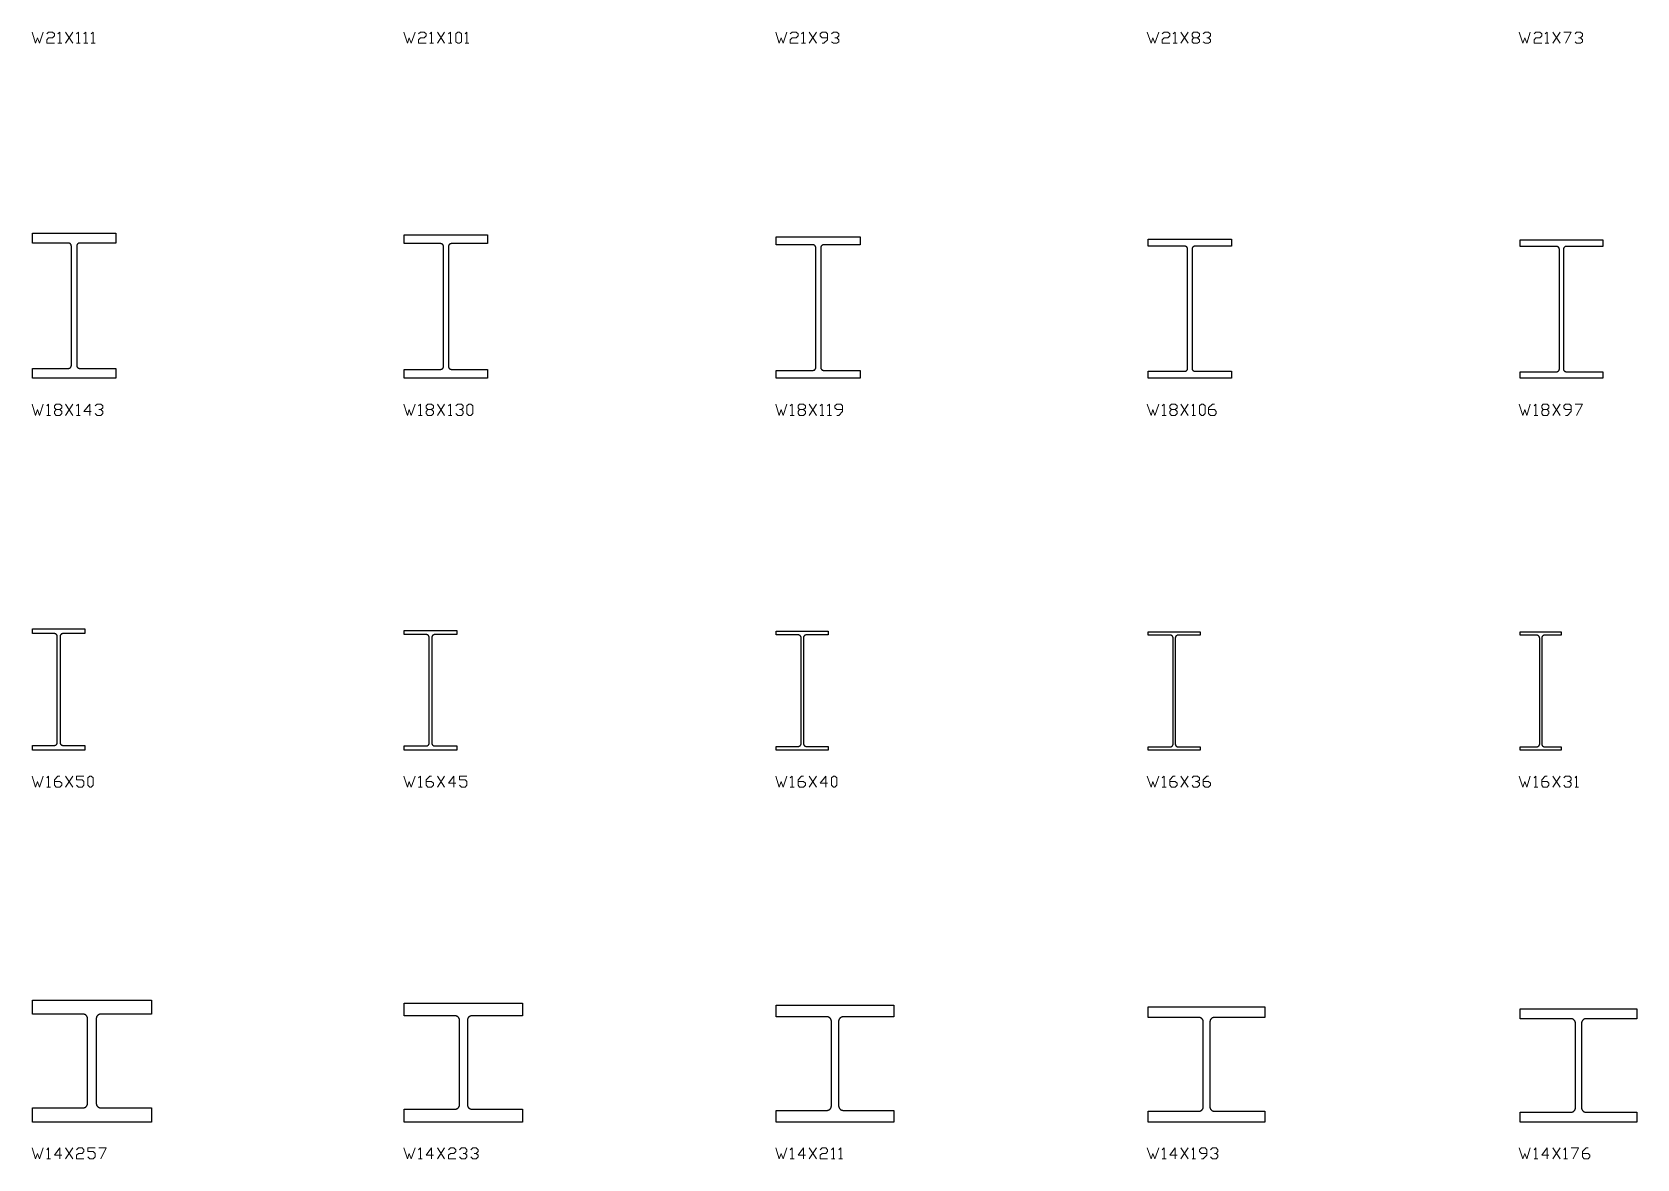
# Model space of a CAD drawing. Header units: inches. Extents: x 0 to 967, y -705 to 45.
# Drawn here: x 750 to 965.7, y -455 to -303.5 of the extents above; entities that cross this region are included whole.
import ezdxf

# ---------------------------------------------------------------- set-up
doc = ezdxf.new("R2010")
doc.units = ezdxf.units.IN
doc.header["$MEASUREMENT"] = 0
doc.layers.add('AISC_STEEL', color=7, linetype='Continuous')

msp = doc.modelspace()

# ---------------------------------------------------------------- linework, layer by layer
at = {"color": 3, "lineweight": 0}
for p, q in [((754.45, -304.95), (755.43, -303.45)), ((754.45, -303.45), (755.43, -304.95)), ((804.44, -304.95), (805.42, -303.45)), ((804.44, -303.45), (805.42, -304.95)), ((854.42, -304.95), (855.41, -303.45)), ((854.42, -303.45), (855.41, -304.95)), ((904.41, -304.95), (905.39, -303.45)), ((904.41, -303.45), (905.39, -304.95)), ((954.4, -304.95), (955.38, -303.45)), ((954.4, -303.45), (955.38, -304.95)), ((753.42, -304.95), (753.94, -304.95)), ((755.95, -304.95), (756.41, -304.95)), ((756.93, -304.95), (757.45, -304.95)), ((757.91, -304.95), (758.43, -304.95)), ((803.41, -304.95), (803.92, -304.95)), ((805.94, -304.95), (806.4, -304.95)), ((808.16, -304.95), (808.67, -304.95)), ((853.39, -304.95), (853.91, -304.95)), ((903.38, -304.95), (903.89, -304.95)), ((906.11, -304.23), (906.63, -304.23)), ((953.36, -304.95), (953.88, -304.95)), ((754.45, -354.99), (755.43, -353.49)), ((754.45, -353.49), (755.43, -354.99)), ((804.44, -354.99), (805.42, -353.49)), ((804.44, -353.49), (805.42, -354.99)), ((854.42, -354.99), (855.41, -353.49)), ((854.42, -353.49), (855.41, -354.99)), ((904.41, -354.99), (905.39, -353.49)), ((904.41, -353.49), (905.39, -354.99)), ((954.4, -354.99), (955.38, -353.49)), ((954.4, -353.49), (955.38, -354.99)), ((751.92, -354.99), (752.44, -354.99)), ((753.21, -354.22), (753.68, -354.22)), ((755.95, -354.99), (756.41, -354.99)), ((801.91, -354.99), (802.42, -354.99)), ((803.15, -354.22), (803.66, -354.22)), ((805.94, -354.99), (806.4, -354.99)), ((851.89, -354.99), (852.41, -354.99)), ((853.13, -354.22), (853.65, -354.22)), ((855.92, -354.99), (856.39, -354.99)), ((856.9, -354.99), (857.42, -354.99)), ((901.88, -354.99), (902.4, -354.99)), ((903.12, -354.22), (903.64, -354.22)), ((905.91, -354.99), (906.37, -354.99)), ((951.87, -354.99), (952.38, -354.99)), ((953.11, -354.22), (953.62, -354.22)), ((751.92, -404.98), (752.44, -404.98)), ((754.45, -404.98), (755.43, -403.48)), ((754.45, -403.48), (755.43, -404.98)), ((801.91, -404.98), (802.42, -404.98)), ((804.44, -404.98), (805.42, -403.48)), ((804.44, -403.48), (805.42, -404.98)), ((851.89, -404.98), (852.41, -404.98)), ((854.42, -404.98), (855.41, -403.48)), ((854.42, -403.48), (855.41, -404.98)), ((901.88, -404.98), (902.4, -404.98)), ((904.41, -404.98), (905.39, -403.48)), ((904.41, -403.48), (905.39, -404.98)), ((951.87, -404.98), (952.38, -404.98)), ((954.4, -404.98), (955.38, -403.48)), ((954.4, -403.48), (955.38, -404.98)), ((957.39, -404.98), (957.86, -404.98)), ((751.92, -454.96), (752.44, -454.96)), ((754.45, -454.96), (755.43, -453.46)), ((754.45, -453.46), (755.43, -454.96)), ((801.91, -454.96), (802.42, -454.96)), ((804.44, -454.96), (805.42, -453.46)), ((804.44, -453.46), (805.42, -454.96)), ((851.89, -454.96), (852.41, -454.96)), ((854.42, -454.96), (855.41, -453.46)), ((854.42, -453.46), (855.41, -454.96)), ((857.42, -454.96), (857.88, -454.96)), ((858.4, -454.96), (858.92, -454.96)), ((901.88, -454.96), (902.4, -454.96)), ((904.41, -454.96), (905.39, -453.46)), ((904.41, -453.46), (905.39, -454.96)), ((905.91, -454.96), (906.37, -454.96)), ((951.87, -454.96), (952.38, -454.96)), ((954.4, -454.96), (955.38, -453.46)), ((954.4, -453.46), (955.38, -454.96)), ((955.89, -454.96), (956.36, -454.96))]:
    msp.add_line(p, q, dxfattribs=at)
for points in [[(749.96, -303.45), (750.42, -304.95), (750.68, -304.23), (750.94, -304.95), (751.46, -303.45)], [(751.92, -303.71), (752.18, -303.45), (752.7, -303.45), (752.95, -303.71), (752.95, -303.97), (752.7, -304.23), (752.18, -304.23), (751.92, -304.49), (751.92, -304.95), (752.95, -304.95)], [(753.42, -303.71), (753.68, -303.45), (753.68, -304.95)], [(755.95, -303.71), (756.21, -303.45), (756.21, -304.95)], [(756.93, -303.71), (757.19, -303.45), (757.19, -304.95)], [(757.91, -303.71), (758.17, -303.45), (758.17, -304.95)], [(799.95, -303.45), (800.41, -304.95), (800.67, -304.23), (800.93, -304.95), (801.44, -303.45)], [(801.91, -303.71), (802.17, -303.45), (802.68, -303.45), (802.94, -303.71), (802.94, -303.97), (802.68, -304.23), (802.17, -304.23), (801.91, -304.49), (801.91, -304.95), (802.94, -304.95)], [(803.41, -303.71), (803.66, -303.45), (803.66, -304.95)], [(805.94, -303.71), (806.19, -303.45), (806.19, -304.95)], [(808.16, -303.71), (808.41, -303.45), (808.41, -304.95)], [(849.93, -303.45), (850.4, -304.95), (850.66, -304.23), (850.91, -304.95), (851.43, -303.45)], [(851.89, -303.71), (852.15, -303.45), (852.67, -303.45), (852.93, -303.71), (852.93, -303.97), (852.67, -304.23), (852.15, -304.23), (851.89, -304.49), (851.89, -304.95), (852.93, -304.95)], [(853.39, -303.71), (853.65, -303.45), (853.65, -304.95)], [(856.18, -304.95), (856.39, -304.95), (856.9, -304.49), (856.9, -303.71), (856.65, -303.45), (856.18, -303.45), (855.92, -303.71), (855.92, -303.97), (856.18, -304.23), (856.9, -304.23)], [(857.42, -303.71), (857.68, -303.45), (858.14, -303.45), (858.4, -303.71), (858.4, -303.97), (858.14, -304.23)], [(899.87, -303.45), (900.38, -304.95), (900.64, -304.23), (900.9, -304.95), (901.42, -303.45)], [(901.88, -303.71), (902.14, -303.45), (902.66, -303.45), (902.91, -303.71), (902.91, -303.97), (902.66, -304.23), (902.14, -304.23), (901.88, -304.49), (901.88, -304.95), (902.91, -304.95)], [(903.38, -303.71), (903.64, -303.45), (903.64, -304.95)], [(907.41, -303.71), (907.66, -303.45), (908.13, -303.45), (908.39, -303.71), (908.39, -303.97), (908.13, -304.23)], [(949.85, -303.45), (950.37, -304.95), (950.63, -304.23), (950.89, -304.95), (951.35, -303.45)], [(951.87, -303.71), (952.12, -303.45), (952.64, -303.45), (952.9, -303.71), (952.9, -303.97), (952.64, -304.23), (952.12, -304.23), (951.87, -304.49), (951.87, -304.95), (952.9, -304.95)], [(953.36, -303.71), (953.62, -303.45), (953.62, -304.95)], [(955.89, -303.45), (956.88, -303.45), (956.1, -304.95)], [(957.39, -303.71), (957.6, -303.45), (958.11, -303.45), (958.37, -303.71), (958.37, -303.97), (958.11, -304.23)], [(857.88, -304.23), (858.14, -304.23), (858.4, -304.49), (858.4, -304.75), (858.14, -304.95), (857.68, -304.95), (857.42, -304.75)], [(907.87, -304.23), (908.13, -304.23), (908.39, -304.49), (908.39, -304.75), (908.13, -304.95), (907.66, -304.95), (907.41, -304.75)], [(957.86, -304.23), (958.11, -304.23), (958.37, -304.49), (958.37, -304.75), (958.11, -304.95), (957.6, -304.95), (957.39, -304.75)], [(749.96, -353.49), (750.42, -354.99), (750.68, -354.22), (750.94, -354.99), (751.46, -353.49)], [(751.92, -353.7), (752.18, -353.49), (752.18, -354.99)], [(755.95, -353.7), (756.21, -353.49), (756.21, -354.99)], [(757.91, -354.47), (756.93, -354.47), (757.71, -353.49), (757.71, -354.99)], [(758.43, -353.7), (758.69, -353.49), (759.2, -353.49), (759.46, -353.7), (759.46, -353.96), (759.2, -354.22)], [(799.95, -353.49), (800.41, -354.99), (800.67, -354.22), (800.93, -354.99), (801.44, -353.49)], [(801.91, -353.7), (802.17, -353.49), (802.17, -354.99)], [(805.94, -353.7), (806.19, -353.49), (806.19, -354.99)], [(806.92, -353.7), (807.18, -353.49), (807.69, -353.49), (807.9, -353.7), (807.9, -353.96), (807.69, -354.22)], [(849.93, -353.49), (850.4, -354.99), (850.66, -354.22), (850.91, -354.99), (851.43, -353.49)], [(851.89, -353.7), (852.15, -353.49), (852.15, -354.99)], [(855.92, -353.7), (856.18, -353.49), (856.18, -354.99)], [(856.9, -353.7), (857.16, -353.49), (857.16, -354.99)], [(858.14, -354.99), (858.4, -354.99), (858.92, -354.47), (858.92, -353.7), (858.66, -353.49), (858.14, -353.49), (857.88, -353.7), (857.88, -353.96), (858.14, -354.22), (858.92, -354.22)], [(899.87, -353.49), (900.38, -354.99), (900.64, -354.22), (900.9, -354.99), (901.42, -353.49)], [(901.88, -353.7), (902.14, -353.49), (902.14, -354.99)], [(905.91, -353.7), (906.11, -353.49), (906.11, -354.99)], [(908.13, -354.22), (908.9, -354.22), (909.16, -354.47), (909.16, -354.73), (908.9, -354.99), (908.39, -354.99), (908.13, -354.73), (908.13, -353.96), (908.65, -353.49), (908.9, -353.49)], [(949.85, -353.49), (950.37, -354.99), (950.63, -354.22), (950.89, -354.99), (951.35, -353.49)], [(951.87, -353.7), (952.12, -353.49), (952.12, -354.99)], [(956.1, -354.99), (956.36, -354.99), (956.88, -354.47), (956.88, -353.7), (956.62, -353.49), (956.1, -353.49), (955.89, -353.7), (955.89, -353.96), (956.1, -354.22), (956.88, -354.22)], [(957.39, -353.49), (958.37, -353.49), (957.6, -354.99)], [(758.94, -354.22), (759.2, -354.22), (759.46, -354.47), (759.46, -354.73), (759.2, -354.99), (758.69, -354.99), (758.43, -354.73)], [(807.43, -354.22), (807.69, -354.22), (807.9, -354.47), (807.9, -354.73), (807.69, -354.99), (807.18, -354.99), (806.92, -354.73)], [(749.96, -403.48), (750.42, -404.98), (750.68, -404.2), (750.94, -404.98), (751.46, -403.48)], [(751.92, -403.74), (752.18, -403.48), (752.18, -404.98)], [(752.95, -404.2), (753.68, -404.2), (753.94, -404.46), (753.94, -404.72), (753.68, -404.98), (753.21, -404.98), (752.95, -404.72), (752.95, -403.99), (753.42, -403.48), (753.68, -403.48)], [(755.95, -404.72), (756.21, -404.98), (756.67, -404.98), (756.93, -404.72), (756.93, -404.2), (756.67, -403.99), (755.95, -403.99), (755.95, -403.48), (756.93, -403.48)], [(799.95, -403.48), (800.41, -404.98), (800.67, -404.2), (800.93, -404.98), (801.44, -403.48)], [(801.91, -403.74), (802.17, -403.48), (802.17, -404.98)], [(802.94, -404.2), (803.66, -404.2), (803.92, -404.46), (803.92, -404.72), (803.66, -404.98), (803.15, -404.98), (802.94, -404.72), (802.94, -403.99), (803.41, -403.48), (803.66, -403.48)], [(806.92, -404.46), (805.94, -404.46), (806.66, -403.48), (806.66, -404.98)], [(807.43, -404.72), (807.69, -404.98), (808.16, -404.98), (808.41, -404.72), (808.41, -404.2), (808.16, -403.99), (807.43, -403.99), (807.43, -403.48), (808.41, -403.48)], [(849.93, -403.48), (850.4, -404.98), (850.66, -404.2), (850.91, -404.98), (851.43, -403.48)], [(851.89, -403.74), (852.15, -403.48), (852.15, -404.98)], [(852.93, -404.2), (853.65, -404.2), (853.91, -404.46), (853.91, -404.72), (853.65, -404.98), (853.13, -404.98), (852.93, -404.72), (852.93, -403.99), (853.39, -403.48), (853.65, -403.48)], [(856.9, -404.46), (855.92, -404.46), (856.65, -403.48), (856.65, -404.98)], [(899.87, -403.48), (900.38, -404.98), (900.64, -404.2), (900.9, -404.98), (901.42, -403.48)], [(901.88, -403.74), (902.14, -403.48), (902.14, -404.98)], [(902.91, -404.2), (903.64, -404.2), (903.89, -404.46), (903.89, -404.72), (903.64, -404.98), (903.12, -404.98), (902.91, -404.72), (902.91, -403.99), (903.38, -403.48), (903.64, -403.48)], [(905.91, -403.74), (906.11, -403.48), (906.63, -403.48), (906.89, -403.74), (906.89, -403.99), (906.63, -404.2)], [(906.37, -404.2), (906.63, -404.2), (906.89, -404.46), (906.89, -404.72), (906.63, -404.98), (906.11, -404.98), (905.91, -404.72)], [(907.41, -404.2), (908.13, -404.2), (908.39, -404.46), (908.39, -404.72), (908.13, -404.98), (907.66, -404.98), (907.41, -404.72), (907.41, -403.99), (907.87, -403.48), (908.13, -403.48)], [(949.85, -403.48), (950.37, -404.98), (950.63, -404.2), (950.89, -404.98), (951.35, -403.48)], [(951.87, -403.74), (952.12, -403.48), (952.12, -404.98)], [(952.9, -404.2), (953.62, -404.2), (953.88, -404.46), (953.88, -404.72), (953.62, -404.98), (953.11, -404.98), (952.9, -404.72), (952.9, -403.99), (953.36, -403.48), (953.62, -403.48)], [(955.89, -403.74), (956.1, -403.48), (956.62, -403.48), (956.88, -403.74), (956.88, -403.99), (956.62, -404.2)], [(956.36, -404.2), (956.62, -404.2), (956.88, -404.46), (956.88, -404.72), (956.62, -404.98), (956.1, -404.98), (955.89, -404.72)], [(957.39, -403.74), (957.6, -403.48), (957.6, -404.98)], [(749.96, -453.46), (750.42, -454.96), (750.68, -454.24), (750.94, -454.96), (751.46, -453.46)], [(751.92, -453.72), (752.18, -453.46), (752.18, -454.96)], [(753.94, -454.45), (752.95, -454.45), (753.68, -453.46), (753.68, -454.96)], [(755.95, -453.72), (756.21, -453.46), (756.67, -453.46), (756.93, -453.72), (756.93, -453.98), (756.67, -454.24), (756.21, -454.24), (755.95, -454.45), (755.95, -454.96), (756.93, -454.96)], [(757.45, -454.7), (757.71, -454.96), (758.17, -454.96), (758.43, -454.7), (758.43, -454.24), (758.17, -453.98), (757.45, -453.98), (757.45, -453.46), (758.43, -453.46)], [(758.94, -453.46), (759.93, -453.46), (759.2, -454.96)], [(799.95, -453.46), (800.41, -454.96), (800.67, -454.24), (800.93, -454.96), (801.44, -453.46)], [(801.91, -453.72), (802.17, -453.46), (802.17, -454.96)], [(803.92, -454.45), (802.94, -454.45), (803.66, -453.46), (803.66, -454.96)], [(805.94, -453.72), (806.19, -453.46), (806.66, -453.46), (806.92, -453.72), (806.92, -453.98), (806.66, -454.24), (806.19, -454.24), (805.94, -454.45), (805.94, -454.96), (806.92, -454.96)], [(807.43, -453.72), (807.69, -453.46), (808.16, -453.46), (808.41, -453.72), (808.41, -453.98), (808.16, -454.24)], [(807.9, -454.24), (808.16, -454.24), (808.41, -454.45), (808.41, -454.7), (808.16, -454.96), (807.69, -454.96), (807.43, -454.7)], [(808.93, -453.72), (809.19, -453.46), (809.65, -453.46), (809.91, -453.72), (809.91, -453.98), (809.65, -454.24)], [(809.4, -454.24), (809.65, -454.24), (809.91, -454.45), (809.91, -454.7), (809.65, -454.96), (809.19, -454.96), (808.93, -454.7)], [(849.93, -453.46), (850.4, -454.96), (850.66, -454.24), (850.91, -454.96), (851.43, -453.46)], [(851.89, -453.72), (852.15, -453.46), (852.15, -454.96)], [(853.91, -454.45), (852.93, -454.45), (853.65, -453.46), (853.65, -454.96)], [(855.92, -453.72), (856.18, -453.46), (856.65, -453.46), (856.9, -453.72), (856.9, -453.98), (856.65, -454.24), (856.18, -454.24), (855.92, -454.45), (855.92, -454.96), (856.9, -454.96)], [(857.42, -453.72), (857.68, -453.46), (857.68, -454.96)], [(858.4, -453.72), (858.66, -453.46), (858.66, -454.96)], [(899.87, -453.46), (900.38, -454.96), (900.64, -454.24), (900.9, -454.96), (901.42, -453.46)], [(901.88, -453.72), (902.14, -453.46), (902.14, -454.96)], [(903.89, -454.45), (902.91, -454.45), (903.64, -453.46), (903.64, -454.96)], [(905.91, -453.72), (906.11, -453.46), (906.11, -454.96)], [(907.15, -454.96), (907.41, -454.96), (907.87, -454.45), (907.87, -453.72), (907.66, -453.46), (907.15, -453.46), (906.89, -453.72), (906.89, -453.98), (907.15, -454.24), (907.87, -454.24)], [(908.39, -453.72), (908.65, -453.46), (909.16, -453.46), (909.37, -453.72), (909.37, -453.98), (909.16, -454.24)], [(908.9, -454.24), (909.16, -454.24), (909.37, -454.45), (909.37, -454.7), (909.16, -454.96), (908.65, -454.96), (908.39, -454.7)], [(949.85, -453.46), (950.37, -454.96), (950.63, -454.24), (950.89, -454.96), (951.35, -453.46)], [(951.87, -453.72), (952.12, -453.46), (952.12, -454.96)], [(953.88, -454.45), (952.9, -454.45), (953.62, -453.46), (953.62, -454.96)], [(955.89, -453.72), (956.1, -453.46), (956.1, -454.96)], [(956.88, -453.46), (957.86, -453.46), (957.13, -454.96)], [(958.37, -454.24), (959.15, -454.24), (959.35, -454.45), (959.35, -454.7), (959.15, -454.96), (958.63, -454.96), (958.37, -454.7), (958.37, -453.98), (958.89, -453.46), (959.15, -453.46)]]:
    msp.add_lwpolyline(points, dxfattribs=at)
for points in [[(807.18, -304.95), (807.18, -304.95), (807.43, -304.95), (807.69, -304.75), (807.69, -303.71), (807.43, -303.45), (807.18, -303.45), (806.92, -303.71), (806.92, -304.75)], [(906.63, -304.23), (906.89, -304.49), (906.89, -304.75), (906.63, -304.95), (906.11, -304.95), (905.91, -304.75), (905.91, -304.49), (906.11, -304.23), (905.91, -303.97), (905.91, -303.71), (906.11, -303.45), (906.63, -303.45), (906.89, -303.71), (906.89, -303.97)], [(753.68, -354.22), (753.94, -354.47), (753.94, -354.73), (753.68, -354.99), (753.21, -354.99), (752.95, -354.73), (752.95, -354.47), (753.21, -354.22), (752.95, -353.96), (752.95, -353.7), (753.21, -353.49), (753.68, -353.49), (753.94, -353.7), (753.94, -353.96)], [(803.66, -354.22), (803.92, -354.47), (803.92, -354.73), (803.66, -354.99), (803.15, -354.99), (802.94, -354.73), (802.94, -354.47), (803.15, -354.22), (802.94, -353.96), (802.94, -353.7), (803.15, -353.49), (803.66, -353.49), (803.92, -353.7), (803.92, -353.96)], [(808.67, -354.99), (808.67, -354.99), (808.93, -354.99), (809.19, -354.73), (809.19, -353.7), (808.93, -353.49), (808.67, -353.49), (808.41, -353.7), (808.41, -354.73)], [(853.65, -354.22), (853.91, -354.47), (853.91, -354.73), (853.65, -354.99), (853.13, -354.99), (852.93, -354.73), (852.93, -354.47), (853.13, -354.22), (852.93, -353.96), (852.93, -353.7), (853.13, -353.49), (853.65, -353.49), (853.91, -353.7), (853.91, -353.96)], [(903.64, -354.22), (903.89, -354.47), (903.89, -354.73), (903.64, -354.99), (903.12, -354.99), (902.91, -354.73), (902.91, -354.47), (903.12, -354.22), (902.91, -353.96), (902.91, -353.7), (903.12, -353.49), (903.64, -353.49), (903.89, -353.7), (903.89, -353.96)], [(907.15, -354.99), (907.15, -354.99), (907.41, -354.99), (907.66, -354.73), (907.66, -353.7), (907.41, -353.49), (907.15, -353.49), (906.89, -353.7), (906.89, -354.73)], [(953.62, -354.22), (953.88, -354.47), (953.88, -354.73), (953.62, -354.99), (953.11, -354.99), (952.9, -354.73), (952.9, -354.47), (953.11, -354.22), (952.9, -353.96), (952.9, -353.7), (953.11, -353.49), (953.62, -353.49), (953.88, -353.7), (953.88, -353.96)], [(757.71, -404.98), (757.71, -404.98), (757.91, -404.98), (758.17, -404.72), (758.17, -403.74), (757.91, -403.48), (757.71, -403.48), (757.45, -403.74), (757.45, -404.72)], [(857.68, -404.98), (857.68, -404.98), (857.88, -404.98), (858.14, -404.72), (858.14, -403.74), (857.88, -403.48), (857.68, -403.48), (857.42, -403.74), (857.42, -404.72)]]:
    msp.add_lwpolyline(points, close=True, dxfattribs=at)
at = {"layer": 'AISC_STEEL'}
for points in [[(761.2, -330.5), (761.2, -331.82), (756.37, -331.82), (756.34, -331.82), (756.31, -331.82), (756.28, -331.83), (756.25, -331.84), (756.22, -331.85), (756.19, -331.86), (756.16, -331.87), (756.14, -331.89), (756.12, -331.91), (756.09, -331.93), (756.07, -331.95), (756.05, -331.97), (756.03, -331.99), (756.02, -332.02), (756, -332.05), (755.99, -332.07), (755.98, -332.1), (755.98, -332.13), (755.97, -332.16), (755.97, -332.19), (755.97, -332.22), (755.97, -348.28), (755.97, -348.31), (755.97, -348.34), (755.98, -348.37), (755.98, -348.4), (755.99, -348.43), (756, -348.45), (756.02, -348.48), (756.03, -348.51), (756.05, -348.53), (756.07, -348.55), (756.09, -348.57), (756.12, -348.59), (756.14, -348.61), (756.16, -348.63), (756.19, -348.64), (756.22, -348.65), (756.25, -348.66), (756.28, -348.67), (756.31, -348.68), (756.34, -348.68), (756.37, -348.68), (761.2, -348.68), (761.2, -350), (755.6, -350), (750, -350), (750, -348.68), (754.84, -348.68), (754.86, -348.68), (754.89, -348.68), (754.92, -348.67), (754.95, -348.66), (754.98, -348.65), (755.01, -348.64), (755.03, -348.63), (755.06, -348.61), (755.08, -348.59), (755.11, -348.57), (755.13, -348.55), (755.15, -348.53), (755.17, -348.51), (755.18, -348.48), (755.2, -348.45), (755.21, -348.43), (755.22, -348.4), (755.22, -348.37), (755.23, -348.34), (755.23, -348.31), (755.24, -348.28), (755.24, -332.22), (755.23, -332.19), (755.23, -332.16), (755.22, -332.13), (755.22, -332.1), (755.21, -332.07), (755.2, -332.05), (755.18, -332.02), (755.17, -331.99), (755.15, -331.97), (755.13, -331.95), (755.11, -331.93), (755.08, -331.91), (755.06, -331.89), (755.03, -331.87), (755.01, -331.86), (754.98, -331.85), (754.95, -331.84), (754.92, -331.83), (754.89, -331.82), (754.86, -331.82), (754.84, -331.82), (750, -331.82), (750, -330.5), (755.6, -330.5)], [(811.2, -330.7), (811.2, -331.9), (806.34, -331.9), (806.31, -331.9), (806.28, -331.9), (806.25, -331.91), (806.22, -331.92), (806.19, -331.93), (806.16, -331.94), (806.13, -331.95), (806.11, -331.97), (806.09, -331.99), (806.06, -332.01), (806.04, -332.03), (806.02, -332.05), (806, -332.07), (805.99, -332.1), (805.97, -332.13), (805.96, -332.15), (805.95, -332.18), (805.95, -332.21), (805.94, -332.24), (805.94, -332.27), (805.93, -332.3), (805.93, -348.4), (805.94, -348.43), (805.94, -348.46), (805.95, -348.49), (805.95, -348.52), (805.96, -348.55), (805.97, -348.57), (805.99, -348.6), (806, -348.63), (806.02, -348.65), (806.04, -348.67), (806.06, -348.69), (806.09, -348.71), (806.11, -348.73), (806.13, -348.75), (806.16, -348.76), (806.19, -348.77), (806.22, -348.78), (806.25, -348.79), (806.28, -348.8), (806.31, -348.8), (806.34, -348.8), (811.2, -348.8), (811.2, -350), (805.6, -350), (800, -350), (800, -348.8), (804.87, -348.8), (804.89, -348.8), (804.92, -348.8), (804.95, -348.79), (804.98, -348.78), (805.01, -348.77), (805.04, -348.76), (805.07, -348.75), (805.09, -348.73), (805.11, -348.71), (805.14, -348.69), (805.16, -348.67), (805.18, -348.65), (805.2, -348.63), (805.21, -348.6), (805.23, -348.57), (805.24, -348.55), (805.25, -348.52), (805.25, -348.49), (805.26, -348.46), (805.26, -348.43), (805.26, -348.4), (805.26, -332.3), (805.26, -332.27), (805.26, -332.24), (805.25, -332.21), (805.25, -332.18), (805.24, -332.15), (805.23, -332.13), (805.21, -332.1), (805.2, -332.07), (805.18, -332.05), (805.16, -332.03), (805.14, -332.01), (805.11, -331.99), (805.09, -331.97), (805.07, -331.95), (805.04, -331.94), (805.01, -331.93), (804.98, -331.92), (804.95, -331.91), (804.92, -331.9), (804.89, -331.9), (804.87, -331.9), (800, -331.9), (800, -330.7), (805.6, -330.7)], [(861.3, -331), (861.3, -332.06), (856.38, -332.06), (856.35, -332.06), (856.32, -332.06), (856.29, -332.07), (856.26, -332.08), (856.23, -332.09), (856.2, -332.1), (856.18, -332.11), (856.15, -332.13), (856.13, -332.15), (856.11, -332.17), (856.08, -332.19), (856.06, -332.21), (856.05, -332.23), (856.03, -332.26), (856.02, -332.29), (856.01, -332.31), (856, -332.34), (855.99, -332.37), (855.98, -332.4), (855.98, -332.43), (855.98, -332.46), (855.98, -348.54), (855.98, -348.57), (855.98, -348.6), (855.99, -348.63), (856, -348.66), (856.01, -348.69), (856.02, -348.71), (856.03, -348.74), (856.05, -348.77), (856.06, -348.79), (856.08, -348.81), (856.11, -348.83), (856.13, -348.85), (856.15, -348.87), (856.18, -348.89), (856.2, -348.9), (856.23, -348.91), (856.26, -348.92), (856.29, -348.93), (856.32, -348.94), (856.35, -348.94), (856.38, -348.94), (861.3, -348.94), (861.3, -350), (855.65, -350), (850, -350), (850, -348.94), (854.92, -348.94), (854.95, -348.94), (854.98, -348.94), (855.01, -348.93), (855.04, -348.92), (855.07, -348.91), (855.1, -348.9), (855.12, -348.89), (855.15, -348.87), (855.17, -348.85), (855.19, -348.83), (855.22, -348.81), (855.24, -348.79), (855.25, -348.77), (855.27, -348.74), (855.28, -348.71), (855.29, -348.69), (855.3, -348.66), (855.31, -348.63), (855.32, -348.6), (855.32, -348.57), (855.32, -348.54), (855.32, -332.46), (855.32, -332.43), (855.32, -332.4), (855.31, -332.37), (855.3, -332.34), (855.29, -332.31), (855.28, -332.29), (855.27, -332.26), (855.25, -332.23), (855.24, -332.21), (855.22, -332.19), (855.19, -332.17), (855.17, -332.15), (855.15, -332.13), (855.12, -332.11), (855.1, -332.1), (855.07, -332.09), (855.04, -332.08), (855.01, -332.07), (854.98, -332.06), (854.95, -332.06), (854.92, -332.06), (850, -332.06), (850, -331), (855.65, -331)], [(911.2, -331.3), (911.2, -332.24), (906.29, -332.24), (906.27, -332.24), (906.24, -332.24), (906.21, -332.25), (906.18, -332.26), (906.15, -332.27), (906.12, -332.28), (906.1, -332.29), (906.07, -332.31), (906.05, -332.33), (906.02, -332.35), (906, -332.37), (905.98, -332.39), (905.96, -332.41), (905.95, -332.44), (905.93, -332.47), (905.92, -332.49), (905.91, -332.52), (905.91, -332.55), (905.9, -332.58), (905.9, -332.61), (905.89, -332.64), (905.89, -348.66), (905.9, -348.69), (905.9, -348.72), (905.91, -348.75), (905.91, -348.78), (905.92, -348.81), (905.93, -348.83), (905.95, -348.86), (905.96, -348.89), (905.98, -348.91), (906, -348.93), (906.02, -348.95), (906.05, -348.97), (906.07, -348.99), (906.1, -349.01), (906.12, -349.02), (906.15, -349.03), (906.18, -349.04), (906.21, -349.05), (906.24, -349.06), (906.27, -349.06), (906.29, -349.06), (911.2, -349.06), (911.2, -350), (905.6, -350), (900, -350), (900, -349.06), (904.9, -349.06), (904.93, -349.06), (904.96, -349.06), (904.99, -349.05), (905.02, -349.04), (905.05, -349.03), (905.08, -349.02), (905.11, -349.01), (905.13, -348.99), (905.15, -348.97), (905.18, -348.95), (905.2, -348.93), (905.22, -348.91), (905.24, -348.89), (905.25, -348.86), (905.27, -348.83), (905.28, -348.81), (905.29, -348.78), (905.29, -348.75), (905.3, -348.72), (905.3, -348.69), (905.3, -348.66), (905.3, -332.64), (905.3, -332.61), (905.3, -332.58), (905.29, -332.55), (905.29, -332.52), (905.28, -332.49), (905.27, -332.47), (905.25, -332.44), (905.24, -332.41), (905.22, -332.39), (905.2, -332.37), (905.18, -332.35), (905.15, -332.33), (905.13, -332.31), (905.11, -332.29), (905.08, -332.28), (905.05, -332.27), (905.02, -332.26), (904.99, -332.25), (904.96, -332.24), (904.93, -332.24), (904.9, -332.24), (900, -332.24), (900, -331.3), (905.6, -331.3)], [(961.1, -331.4), (961.1, -332.27), (956.22, -332.27), (956.19, -332.27), (956.16, -332.27), (956.13, -332.28), (956.1, -332.29), (956.07, -332.3), (956.04, -332.31), (956.02, -332.32), (955.99, -332.34), (955.97, -332.36), (955.95, -332.38), (955.92, -332.4), (955.9, -332.42), (955.89, -332.44), (955.87, -332.47), (955.86, -332.5), (955.85, -332.52), (955.84, -332.55), (955.83, -332.58), (955.82, -332.61), (955.82, -332.64), (955.82, -332.67), (955.82, -348.73), (955.82, -348.76), (955.82, -348.79), (955.83, -348.82), (955.84, -348.85), (955.85, -348.88), (955.86, -348.9), (955.87, -348.93), (955.89, -348.96), (955.9, -348.98), (955.92, -349), (955.95, -349.02), (955.97, -349.04), (955.99, -349.06), (956.02, -349.08), (956.04, -349.09), (956.07, -349.1), (956.1, -349.11), (956.13, -349.12), (956.16, -349.13), (956.19, -349.13), (956.22, -349.13), (961.1, -349.13), (961.1, -350), (955.55, -350), (950, -350), (950, -349.13), (954.88, -349.13), (954.91, -349.13), (954.94, -349.13), (954.97, -349.12), (955, -349.11), (955.03, -349.1), (955.06, -349.09), (955.08, -349.08), (955.11, -349.06), (955.13, -349.04), (955.15, -349.02), (955.18, -349), (955.2, -348.98), (955.21, -348.96), (955.23, -348.93), (955.24, -348.9), (955.25, -348.88), (955.26, -348.85), (955.27, -348.82), (955.28, -348.79), (955.28, -348.76), (955.28, -348.73), (955.28, -332.67), (955.28, -332.64), (955.28, -332.61), (955.27, -332.58), (955.26, -332.55), (955.25, -332.52), (955.24, -332.5), (955.23, -332.47), (955.21, -332.44), (955.2, -332.42), (955.18, -332.4), (955.15, -332.38), (955.13, -332.36), (955.11, -332.34), (955.08, -332.32), (955.06, -332.31), (955.03, -332.3), (955, -332.29), (954.97, -332.28), (954.94, -332.27), (954.91, -332.27), (954.88, -332.27), (950, -332.27), (950, -331.4), (955.55, -331.4)], [(757.07, -383.7), (757.07, -384.33), (754.12, -384.33), (754.1, -384.33), (754.07, -384.33), (754.04, -384.34), (754.01, -384.35), (753.98, -384.36), (753.95, -384.37), (753.92, -384.38), (753.9, -384.4), (753.88, -384.42), (753.85, -384.44), (753.83, -384.46), (753.81, -384.48), (753.79, -384.5), (753.78, -384.53), (753.76, -384.56), (753.75, -384.58), (753.74, -384.61), (753.74, -384.64), (753.73, -384.67), (753.73, -384.7), (753.73, -384.73), (753.73, -398.97), (753.73, -399), (753.73, -399.03), (753.74, -399.06), (753.74, -399.09), (753.75, -399.12), (753.76, -399.14), (753.78, -399.17), (753.79, -399.2), (753.81, -399.22), (753.83, -399.24), (753.85, -399.26), (753.88, -399.28), (753.9, -399.3), (753.92, -399.32), (753.95, -399.33), (753.98, -399.34), (754.01, -399.35), (754.04, -399.36), (754.07, -399.37), (754.1, -399.37), (754.12, -399.37), (757.07, -399.37), (757.07, -400), (753.53, -400), (750, -400), (750, -399.37), (752.95, -399.37), (752.97, -399.37), (753, -399.37), (753.03, -399.36), (753.06, -399.35), (753.09, -399.34), (753.12, -399.33), (753.14, -399.32), (753.17, -399.3), (753.19, -399.28), (753.22, -399.26), (753.24, -399.24), (753.26, -399.22), (753.28, -399.2), (753.29, -399.17), (753.31, -399.14), (753.32, -399.12), (753.33, -399.09), (753.33, -399.06), (753.34, -399.03), (753.34, -399), (753.35, -398.97), (753.35, -384.73), (753.34, -384.7), (753.34, -384.67), (753.33, -384.64), (753.33, -384.61), (753.32, -384.58), (753.31, -384.56), (753.29, -384.53), (753.28, -384.5), (753.26, -384.48), (753.24, -384.46), (753.22, -384.44), (753.19, -384.42), (753.17, -384.4), (753.14, -384.38), (753.12, -384.37), (753.09, -384.36), (753.06, -384.35), (753.03, -384.34), (753, -384.33), (752.97, -384.33), (752.95, -384.33), (750, -384.33), (750, -383.7), (753.53, -383.7)], [(807.04, -383.9), (807.04, -384.46), (804.09, -384.46), (804.07, -384.47), (804.04, -384.47), (804.01, -384.47), (803.98, -384.48), (803.95, -384.49), (803.93, -384.5), (803.9, -384.51), (803.88, -384.53), (803.85, -384.55), (803.83, -384.56), (803.81, -384.58), (803.79, -384.6), (803.77, -384.63), (803.76, -384.65), (803.74, -384.67), (803.73, -384.7), (803.72, -384.73), (803.71, -384.75), (803.7, -384.78), (803.7, -384.81), (803.69, -384.84), (803.69, -384.87), (803.69, -399.03), (803.69, -399.06), (803.7, -399.09), (803.7, -399.12), (803.71, -399.15), (803.72, -399.17), (803.73, -399.2), (803.74, -399.23), (803.76, -399.25), (803.77, -399.27), (803.79, -399.3), (803.81, -399.32), (803.83, -399.34), (803.85, -399.35), (803.88, -399.37), (803.9, -399.39), (803.93, -399.4), (803.95, -399.41), (803.98, -399.42), (804.01, -399.43), (804.04, -399.43), (804.07, -399.43), (804.09, -399.44), (807.04, -399.44), (807.04, -400), (803.52, -400), (800, -400), (800, -399.44), (802.95, -399.44), (802.97, -399.43), (803, -399.43), (803.03, -399.43), (803.06, -399.42), (803.09, -399.41), (803.11, -399.4), (803.14, -399.39), (803.16, -399.37), (803.19, -399.35), (803.21, -399.34), (803.23, -399.32), (803.25, -399.3), (803.27, -399.27), (803.28, -399.25), (803.3, -399.23), (803.31, -399.2), (803.32, -399.17), (803.33, -399.15), (803.34, -399.12), (803.34, -399.09), (803.35, -399.06), (803.35, -399.03), (803.35, -384.87), (803.35, -384.84), (803.34, -384.81), (803.34, -384.78), (803.33, -384.75), (803.32, -384.73), (803.31, -384.7), (803.3, -384.67), (803.28, -384.65), (803.27, -384.63), (803.25, -384.6), (803.23, -384.58), (803.21, -384.56), (803.19, -384.55), (803.16, -384.53), (803.14, -384.51), (803.11, -384.5), (803.09, -384.49), (803.06, -384.48), (803.03, -384.47), (803, -384.47), (802.97, -384.47), (802.95, -384.46), (800, -384.46), (800, -383.9), (803.52, -383.9)], [(857, -384), (857, -384.5), (854.05, -384.5), (854.03, -384.51), (854, -384.51), (853.97, -384.51), (853.94, -384.52), (853.91, -384.53), (853.89, -384.54), (853.86, -384.55), (853.84, -384.57), (853.81, -384.59), (853.79, -384.6), (853.77, -384.62), (853.75, -384.64), (853.73, -384.67), (853.72, -384.69), (853.7, -384.71), (853.69, -384.74), (853.68, -384.77), (853.67, -384.79), (853.66, -384.82), (853.66, -384.85), (853.65, -384.88), (853.65, -384.91), (853.65, -399.09), (853.65, -399.12), (853.66, -399.15), (853.66, -399.18), (853.67, -399.21), (853.68, -399.23), (853.69, -399.26), (853.7, -399.29), (853.72, -399.31), (853.73, -399.33), (853.75, -399.36), (853.77, -399.38), (853.79, -399.4), (853.81, -399.41), (853.84, -399.43), (853.86, -399.45), (853.89, -399.46), (853.91, -399.47), (853.94, -399.48), (853.97, -399.49), (854, -399.49), (854.03, -399.49), (854.05, -399.5), (857, -399.5), (857, -400), (853.5, -400), (850, -400), (850, -399.5), (852.95, -399.5), (852.97, -399.49), (853, -399.49), (853.03, -399.49), (853.06, -399.48), (853.09, -399.47), (853.11, -399.46), (853.14, -399.45), (853.16, -399.43), (853.19, -399.41), (853.21, -399.4), (853.23, -399.38), (853.25, -399.36), (853.27, -399.33), (853.28, -399.31), (853.3, -399.29), (853.31, -399.26), (853.32, -399.23), (853.33, -399.21), (853.34, -399.18), (853.34, -399.15), (853.35, -399.12), (853.35, -399.09), (853.35, -384.91), (853.35, -384.88), (853.34, -384.85), (853.34, -384.82), (853.33, -384.79), (853.32, -384.77), (853.31, -384.74), (853.3, -384.71), (853.28, -384.69), (853.27, -384.67), (853.25, -384.64), (853.23, -384.62), (853.21, -384.6), (853.19, -384.59), (853.16, -384.57), (853.14, -384.55), (853.11, -384.54), (853.09, -384.53), (853.06, -384.52), (853.03, -384.51), (853, -384.51), (852.97, -384.51), (852.95, -384.5), (850, -384.5), (850, -384), (853.5, -384)], [(906.99, -384.1), (906.99, -384.53), (904.04, -384.53), (904.02, -384.53), (903.99, -384.53), (903.96, -384.54), (903.93, -384.55), (903.9, -384.56), (903.88, -384.57), (903.85, -384.58), (903.83, -384.59), (903.8, -384.61), (903.78, -384.63), (903.76, -384.65), (903.74, -384.67), (903.72, -384.69), (903.71, -384.71), (903.69, -384.74), (903.68, -384.77), (903.67, -384.79), (903.66, -384.82), (903.65, -384.85), (903.65, -384.87), (903.64, -384.9), (903.64, -384.93), (903.64, -399.17), (903.64, -399.2), (903.65, -399.23), (903.65, -399.25), (903.66, -399.28), (903.67, -399.31), (903.68, -399.33), (903.69, -399.36), (903.71, -399.39), (903.72, -399.41), (903.74, -399.43), (903.76, -399.45), (903.78, -399.47), (903.8, -399.49), (903.83, -399.51), (903.85, -399.52), (903.88, -399.53), (903.9, -399.54), (903.93, -399.55), (903.96, -399.56), (903.99, -399.57), (904.02, -399.57), (904.04, -399.57), (906.99, -399.57), (906.99, -400), (903.5, -400), (900, -400), (900, -399.57), (902.95, -399.57), (902.97, -399.57), (903, -399.57), (903.03, -399.56), (903.06, -399.55), (903.09, -399.54), (903.11, -399.53), (903.14, -399.52), (903.16, -399.51), (903.19, -399.49), (903.21, -399.47), (903.23, -399.45), (903.25, -399.43), (903.27, -399.41), (903.28, -399.39), (903.3, -399.36), (903.31, -399.33), (903.32, -399.31), (903.33, -399.28), (903.34, -399.25), (903.34, -399.23), (903.35, -399.2), (903.35, -399.17), (903.35, -384.93), (903.35, -384.9), (903.34, -384.87), (903.34, -384.85), (903.33, -384.82), (903.32, -384.79), (903.31, -384.77), (903.3, -384.74), (903.28, -384.71), (903.27, -384.69), (903.25, -384.67), (903.23, -384.65), (903.21, -384.63), (903.19, -384.61), (903.16, -384.59), (903.14, -384.58), (903.11, -384.57), (903.09, -384.56), (903.06, -384.55), (903.03, -384.54), (903, -384.53), (902.97, -384.53), (902.95, -384.53), (900, -384.53), (900, -384.1), (903.5, -384.1)], [(955.53, -384.1), (955.53, -384.54), (953.3, -384.54), (953.28, -384.54), (953.25, -384.54), (953.22, -384.55), (953.19, -384.56), (953.16, -384.57), (953.14, -384.58), (953.11, -384.59), (953.09, -384.6), (953.06, -384.62), (953.04, -384.64), (953.02, -384.66), (953, -384.68), (952.98, -384.7), (952.97, -384.72), (952.95, -384.75), (952.94, -384.78), (952.93, -384.8), (952.92, -384.83), (952.91, -384.86), (952.91, -384.88), (952.9, -384.91), (952.9, -384.94), (952.9, -399.16), (952.9, -399.19), (952.91, -399.22), (952.91, -399.24), (952.92, -399.27), (952.93, -399.3), (952.94, -399.32), (952.95, -399.35), (952.97, -399.38), (952.98, -399.4), (953, -399.42), (953.02, -399.44), (953.04, -399.46), (953.06, -399.48), (953.09, -399.5), (953.11, -399.51), (953.14, -399.52), (953.16, -399.53), (953.19, -399.54), (953.22, -399.55), (953.25, -399.56), (953.28, -399.56), (953.3, -399.56), (955.53, -399.56), (955.53, -400), (952.76, -400), (950, -400), (950, -399.56), (952.23, -399.56), (952.25, -399.56), (952.28, -399.56), (952.31, -399.55), (952.34, -399.54), (952.37, -399.53), (952.39, -399.52), (952.42, -399.51), (952.44, -399.5), (952.47, -399.48), (952.49, -399.46), (952.51, -399.44), (952.53, -399.42), (952.55, -399.4), (952.56, -399.38), (952.58, -399.35), (952.59, -399.32), (952.6, -399.3), (952.61, -399.27), (952.62, -399.24), (952.62, -399.22), (952.63, -399.19), (952.63, -399.16), (952.63, -384.94), (952.63, -384.91), (952.62, -384.88), (952.62, -384.86), (952.61, -384.83), (952.6, -384.8), (952.59, -384.78), (952.58, -384.75), (952.56, -384.72), (952.55, -384.7), (952.53, -384.68), (952.51, -384.66), (952.49, -384.64), (952.47, -384.62), (952.44, -384.6), (952.42, -384.59), (952.39, -384.58), (952.37, -384.57), (952.34, -384.56), (952.31, -384.55), (952.28, -384.54), (952.25, -384.54), (952.23, -384.54), (950, -384.54), (950, -384.1), (952.76, -384.1)], [(766, -433.6), (766, -435.49), (759.19, -435.49), (759.16, -435.49), (759.13, -435.49), (759.1, -435.5), (759.07, -435.5), (759.04, -435.51), (759.02, -435.52), (758.99, -435.53), (758.96, -435.54), (758.93, -435.55), (758.91, -435.56), (758.88, -435.58), (758.86, -435.59), (758.83, -435.61), (758.81, -435.63), (758.79, -435.65), (758.77, -435.67), (758.75, -435.69), (758.73, -435.71), (758.71, -435.73), (758.69, -435.76), (758.68, -435.78), (758.66, -435.81), (758.65, -435.83), (758.64, -435.86), (758.63, -435.89), (758.62, -435.92), (758.61, -435.94), (758.6, -435.97), (758.6, -436), (758.59, -436.03), (758.59, -436.06), (758.59, -436.09), (758.59, -447.51), (758.59, -447.54), (758.59, -447.57), (758.6, -447.6), (758.6, -447.63), (758.61, -447.66), (758.62, -447.68), (758.63, -447.71), (758.64, -447.74), (758.65, -447.77), (758.66, -447.79), (758.68, -447.82), (758.69, -447.84), (758.71, -447.87), (758.73, -447.89), (758.75, -447.91), (758.77, -447.93), (758.79, -447.95), (758.81, -447.97), (758.83, -447.99), (758.86, -448.01), (758.88, -448.02), (758.91, -448.04), (758.93, -448.05), (758.96, -448.06), (758.99, -448.07), (759.02, -448.08), (759.04, -448.09), (759.07, -448.1), (759.1, -448.1), (759.13, -448.11), (759.16, -448.11), (759.19, -448.11), (766, -448.11), (766, -450), (758, -450), (750, -450), (750, -448.11), (756.81, -448.11), (756.84, -448.11), (756.87, -448.11), (756.9, -448.1), (756.93, -448.1), (756.96, -448.09), (756.98, -448.08), (757.01, -448.07), (757.04, -448.06), (757.07, -448.05), (757.09, -448.04), (757.12, -448.02), (757.14, -448.01), (757.17, -447.99), (757.19, -447.97), (757.21, -447.95), (757.23, -447.93), (757.25, -447.91), (757.27, -447.89), (757.29, -447.87), (757.31, -447.84), (757.32, -447.82), (757.34, -447.79), (757.35, -447.77), (757.36, -447.74), (757.37, -447.71), (757.38, -447.68), (757.39, -447.66), (757.4, -447.63), (757.4, -447.6), (757.41, -447.57), (757.41, -447.54), (757.41, -447.51), (757.41, -436.09), (757.41, -436.06), (757.41, -436.03), (757.4, -436), (757.4, -435.97), (757.39, -435.94), (757.38, -435.92), (757.37, -435.89), (757.36, -435.86), (757.35, -435.83), (757.34, -435.81), (757.32, -435.78), (757.31, -435.76), (757.29, -435.73), (757.27, -435.71), (757.25, -435.69), (757.23, -435.67), (757.21, -435.65), (757.19, -435.63), (757.17, -435.61), (757.14, -435.59), (757.12, -435.58), (757.09, -435.56), (757.07, -435.55), (757.04, -435.54), (757.01, -435.53), (756.98, -435.52), (756.96, -435.51), (756.93, -435.5), (756.9, -435.5), (756.87, -435.49), (756.84, -435.49), (756.81, -435.49), (750, -435.49), (750, -433.6), (758, -433.6)], [(815.9, -434), (815.9, -435.72), (809.09, -435.72), (809.06, -435.72), (809.03, -435.72), (809, -435.73), (808.97, -435.73), (808.94, -435.74), (808.91, -435.75), (808.88, -435.76), (808.86, -435.77), (808.83, -435.78), (808.8, -435.79), (808.78, -435.81), (808.75, -435.82), (808.73, -435.84), (808.7, -435.86), (808.68, -435.88), (808.66, -435.9), (808.64, -435.92), (808.62, -435.94), (808.6, -435.96), (808.59, -435.99), (808.57, -436.01), (808.56, -436.04), (808.54, -436.06), (808.53, -436.09), (808.52, -436.12), (808.51, -436.15), (808.5, -436.17), (808.5, -436.2), (808.49, -436.23), (808.49, -436.26), (808.49, -436.29), (808.49, -436.32), (808.49, -447.68), (808.49, -447.71), (808.49, -447.74), (808.49, -447.77), (808.5, -447.8), (808.5, -447.83), (808.51, -447.85), (808.52, -447.88), (808.53, -447.91), (808.54, -447.94), (808.56, -447.96), (808.57, -447.99), (808.59, -448.01), (808.6, -448.04), (808.62, -448.06), (808.64, -448.08), (808.66, -448.1), (808.68, -448.12), (808.7, -448.14), (808.73, -448.16), (808.75, -448.18), (808.78, -448.19), (808.8, -448.21), (808.83, -448.22), (808.86, -448.23), (808.88, -448.24), (808.91, -448.25), (808.94, -448.26), (808.97, -448.27), (809, -448.27), (809.03, -448.28), (809.06, -448.28), (809.09, -448.28), (815.9, -448.28), (815.9, -450), (807.95, -450), (800, -450), (800, -448.28), (806.82, -448.28), (806.84, -448.28), (806.87, -448.28), (806.9, -448.27), (806.93, -448.27), (806.96, -448.26), (806.99, -448.25), (807.02, -448.24), (807.04, -448.23), (807.07, -448.22), (807.1, -448.21), (807.12, -448.19), (807.15, -448.18), (807.17, -448.16), (807.2, -448.14), (807.22, -448.12), (807.24, -448.1), (807.26, -448.08), (807.28, -448.06), (807.3, -448.04), (807.31, -448.01), (807.33, -447.99), (807.34, -447.96), (807.36, -447.94), (807.37, -447.91), (807.38, -447.88), (807.39, -447.85), (807.4, -447.83), (807.4, -447.8), (807.41, -447.77), (807.41, -447.74), (807.41, -447.71), (807.41, -447.68), (807.41, -436.32), (807.41, -436.29), (807.41, -436.26), (807.41, -436.23), (807.4, -436.2), (807.4, -436.17), (807.39, -436.15), (807.38, -436.12), (807.37, -436.09), (807.36, -436.06), (807.34, -436.04), (807.33, -436.01), (807.31, -435.99), (807.3, -435.96), (807.28, -435.94), (807.26, -435.92), (807.24, -435.9), (807.22, -435.88), (807.2, -435.86), (807.17, -435.84), (807.15, -435.82), (807.12, -435.81), (807.1, -435.79), (807.07, -435.78), (807.04, -435.77), (807.02, -435.76), (806.99, -435.75), (806.96, -435.74), (806.93, -435.73), (806.9, -435.73), (806.87, -435.72), (806.84, -435.72), (806.82, -435.72), (800, -435.72), (800, -434), (807.95, -434)], [(865.8, -434.3), (865.8, -435.86), (858.99, -435.86), (858.96, -435.86), (858.93, -435.86), (858.9, -435.87), (858.87, -435.87), (858.84, -435.88), (858.82, -435.89), (858.79, -435.9), (858.76, -435.91), (858.73, -435.92), (858.71, -435.93), (858.68, -435.95), (858.66, -435.96), (858.63, -435.98), (858.61, -436), (858.59, -436.02), (858.57, -436.04), (858.55, -436.06), (858.53, -436.08), (858.51, -436.1), (858.49, -436.13), (858.48, -436.15), (858.46, -436.18), (858.45, -436.2), (858.44, -436.23), (858.43, -436.26), (858.42, -436.29), (858.41, -436.31), (858.4, -436.34), (858.4, -436.37), (858.39, -436.4), (858.39, -436.43), (858.39, -436.46), (858.39, -447.84), (858.39, -447.87), (858.39, -447.9), (858.4, -447.93), (858.4, -447.96), (858.41, -447.99), (858.42, -448.01), (858.43, -448.04), (858.44, -448.07), (858.45, -448.1), (858.46, -448.12), (858.48, -448.15), (858.49, -448.17), (858.51, -448.2), (858.53, -448.22), (858.55, -448.24), (858.57, -448.26), (858.59, -448.28), (858.61, -448.3), (858.63, -448.32), (858.66, -448.34), (858.68, -448.35), (858.71, -448.37), (858.73, -448.38), (858.76, -448.39), (858.79, -448.4), (858.82, -448.41), (858.84, -448.42), (858.87, -448.43), (858.9, -448.43), (858.93, -448.44), (858.96, -448.44), (858.99, -448.44), (865.8, -448.44), (865.8, -450), (857.9, -450), (850, -450), (850, -448.44), (856.81, -448.44), (856.84, -448.44), (856.87, -448.44), (856.9, -448.43), (856.93, -448.43), (856.96, -448.42), (856.98, -448.41), (857.01, -448.4), (857.04, -448.39), (857.07, -448.38), (857.09, -448.37), (857.12, -448.35), (857.14, -448.34), (857.17, -448.32), (857.19, -448.3), (857.21, -448.28), (857.23, -448.26), (857.25, -448.24), (857.27, -448.22), (857.29, -448.2), (857.31, -448.17), (857.32, -448.15), (857.34, -448.12), (857.35, -448.1), (857.36, -448.07), (857.37, -448.04), (857.38, -448.01), (857.39, -447.99), (857.4, -447.96), (857.4, -447.93), (857.41, -447.9), (857.41, -447.87), (857.41, -447.84), (857.41, -436.46), (857.41, -436.43), (857.41, -436.4), (857.4, -436.37), (857.4, -436.34), (857.39, -436.31), (857.38, -436.29), (857.37, -436.26), (857.36, -436.23), (857.35, -436.2), (857.34, -436.18), (857.32, -436.15), (857.31, -436.13), (857.29, -436.1), (857.27, -436.08), (857.25, -436.06), (857.23, -436.04), (857.21, -436.02), (857.19, -436), (857.17, -435.98), (857.14, -435.96), (857.12, -435.95), (857.09, -435.93), (857.07, -435.92), (857.04, -435.91), (857.01, -435.9), (856.98, -435.89), (856.96, -435.88), (856.93, -435.87), (856.9, -435.87), (856.87, -435.86), (856.84, -435.86), (856.81, -435.86), (850, -435.86), (850, -434.3), (857.9, -434.3)], [(915.7, -434.5), (915.7, -435.94), (908.89, -435.94), (908.87, -435.94), (908.84, -435.94), (908.81, -435.95), (908.78, -435.95), (908.75, -435.96), (908.72, -435.97), (908.69, -435.98), (908.67, -435.99), (908.64, -436), (908.61, -436.01), (908.59, -436.03), (908.56, -436.04), (908.54, -436.06), (908.51, -436.08), (908.49, -436.1), (908.47, -436.12), (908.45, -436.14), (908.43, -436.16), (908.41, -436.18), (908.4, -436.21), (908.38, -436.23), (908.37, -436.26), (908.35, -436.28), (908.34, -436.31), (908.33, -436.34), (908.32, -436.37), (908.31, -436.39), (908.31, -436.42), (908.3, -436.45), (908.3, -436.48), (908.3, -436.51), (908.29, -436.54), (908.29, -447.96), (908.3, -447.99), (908.3, -448.02), (908.3, -448.05), (908.31, -448.08), (908.31, -448.11), (908.32, -448.13), (908.33, -448.16), (908.34, -448.19), (908.35, -448.22), (908.37, -448.24), (908.38, -448.27), (908.4, -448.29), (908.41, -448.32), (908.43, -448.34), (908.45, -448.36), (908.47, -448.38), (908.49, -448.4), (908.51, -448.42), (908.54, -448.44), (908.56, -448.46), (908.59, -448.47), (908.61, -448.49), (908.64, -448.5), (908.67, -448.51), (908.69, -448.52), (908.72, -448.53), (908.75, -448.54), (908.78, -448.55), (908.81, -448.55), (908.84, -448.56), (908.87, -448.56), (908.89, -448.56), (915.7, -448.56), (915.7, -450), (907.85, -450), (900, -450), (900, -448.56), (906.8, -448.56), (906.83, -448.56), (906.86, -448.56), (906.89, -448.55), (906.92, -448.55), (906.95, -448.54), (906.98, -448.53), (907.01, -448.52), (907.03, -448.51), (907.06, -448.5), (907.09, -448.49), (907.11, -448.47), (907.14, -448.46), (907.16, -448.44), (907.19, -448.42), (907.21, -448.4), (907.23, -448.38), (907.25, -448.36), (907.27, -448.34), (907.29, -448.32), (907.3, -448.29), (907.32, -448.27), (907.33, -448.24), (907.35, -448.22), (907.36, -448.19), (907.37, -448.16), (907.38, -448.13), (907.39, -448.11), (907.39, -448.08), (907.4, -448.05), (907.4, -448.02), (907.4, -447.99), (907.4, -447.96), (907.4, -436.54), (907.4, -436.51), (907.4, -436.48), (907.4, -436.45), (907.39, -436.42), (907.39, -436.39), (907.38, -436.37), (907.37, -436.34), (907.36, -436.31), (907.35, -436.28), (907.33, -436.26), (907.32, -436.23), (907.3, -436.21), (907.29, -436.18), (907.27, -436.16), (907.25, -436.14), (907.23, -436.12), (907.21, -436.1), (907.19, -436.08), (907.16, -436.06), (907.14, -436.04), (907.11, -436.03), (907.09, -436.01), (907.06, -436), (907.03, -435.99), (907.01, -435.98), (906.98, -435.97), (906.95, -435.96), (906.92, -435.95), (906.89, -435.95), (906.86, -435.94), (906.83, -435.94), (906.8, -435.94), (900, -435.94), (900, -434.5), (907.85, -434.5)], [(965.7, -434.8), (965.7, -436.11), (958.87, -436.11), (958.84, -436.11), (958.81, -436.11), (958.78, -436.12), (958.75, -436.12), (958.72, -436.13), (958.69, -436.14), (958.66, -436.15), (958.64, -436.16), (958.61, -436.17), (958.58, -436.18), (958.56, -436.2), (958.53, -436.21), (958.51, -436.23), (958.48, -436.25), (958.46, -436.27), (958.44, -436.29), (958.42, -436.31), (958.4, -436.33), (958.38, -436.35), (958.37, -436.38), (958.35, -436.4), (958.34, -436.43), (958.32, -436.45), (958.31, -436.48), (958.3, -436.51), (958.29, -436.54), (958.28, -436.56), (958.28, -436.59), (958.27, -436.62), (958.27, -436.65), (958.27, -436.68), (958.26, -436.71), (958.26, -448.09), (958.27, -448.12), (958.27, -448.15), (958.27, -448.18), (958.28, -448.21), (958.28, -448.24), (958.29, -448.26), (958.3, -448.29), (958.31, -448.32), (958.32, -448.35), (958.34, -448.37), (958.35, -448.4), (958.37, -448.42), (958.38, -448.45), (958.4, -448.47), (958.42, -448.49), (958.44, -448.51), (958.46, -448.53), (958.48, -448.55), (958.51, -448.57), (958.53, -448.59), (958.56, -448.6), (958.58, -448.62), (958.61, -448.63), (958.64, -448.64), (958.66, -448.65), (958.69, -448.66), (958.72, -448.67), (958.75, -448.68), (958.78, -448.68), (958.81, -448.69), (958.84, -448.69), (958.87, -448.69), (965.7, -448.69), (965.7, -450), (957.85, -450), (950, -450), (950, -448.69), (956.84, -448.69), (956.86, -448.69), (956.89, -448.69), (956.92, -448.68), (956.95, -448.68), (956.98, -448.67), (957.01, -448.66), (957.04, -448.65), (957.06, -448.64), (957.09, -448.63), (957.12, -448.62), (957.14, -448.6), (957.17, -448.59), (957.19, -448.57), (957.22, -448.55), (957.24, -448.53), (957.26, -448.51), (957.28, -448.49), (957.3, -448.47), (957.32, -448.45), (957.33, -448.42), (957.35, -448.4), (957.36, -448.37), (957.38, -448.35), (957.39, -448.32), (957.4, -448.29), (957.41, -448.26), (957.42, -448.24), (957.42, -448.21), (957.43, -448.18), (957.43, -448.15), (957.43, -448.12), (957.43, -448.09), (957.43, -436.71), (957.43, -436.68), (957.43, -436.65), (957.43, -436.62), (957.42, -436.59), (957.42, -436.56), (957.41, -436.54), (957.4, -436.51), (957.39, -436.48), (957.38, -436.45), (957.36, -436.43), (957.35, -436.4), (957.33, -436.38), (957.32, -436.35), (957.3, -436.33), (957.28, -436.31), (957.26, -436.29), (957.24, -436.27), (957.22, -436.25), (957.19, -436.23), (957.17, -436.21), (957.14, -436.2), (957.12, -436.18), (957.09, -436.17), (957.06, -436.16), (957.04, -436.15), (957.01, -436.14), (956.98, -436.13), (956.95, -436.12), (956.92, -436.12), (956.89, -436.11), (956.86, -436.11), (956.84, -436.11), (950, -436.11), (950, -434.8), (957.85, -434.8)]]:
    msp.add_lwpolyline(points, close=True, dxfattribs=at)

doc.saveas('drawing.dxf')
